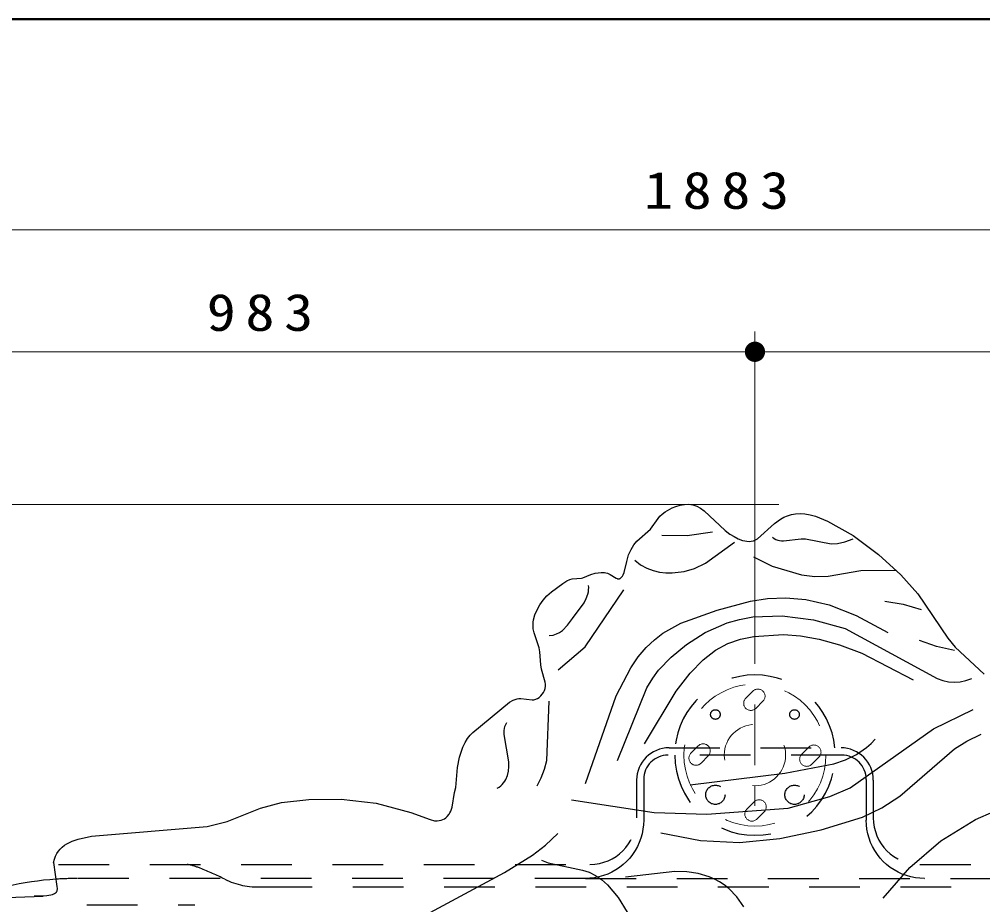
# Model space of a CAD drawing. Units: millimetres on the paper, scale 1:20. Extents: x -365 to 0, y -5 to 257.
# Drawn here: x -288.47 to -240.98, y 213.35 to 257 of the extents above; entities that cross this region are included whole.
import ezdxf

# ---------------------------------------------------------------- set-up
doc = ezdxf.new("R2010")
doc.units = ezdxf.units.MM
doc.linetypes.add('USER1', pattern=[4.5, 2.5, -2])
doc.linetypes.add('USER2', pattern=[6, 3, -1, 1, -1])
doc.layers.add('LY_1', color=7, linetype='Continuous', lineweight=25)
doc.layers.add('LY_2', color=7, linetype='Continuous', lineweight=13)
doc.styles.add('ＭＳ ゴシック', font='')
doc.styles.get('ＭＳ ゴシック').set_extended_font_data('MS Gothic')

# ---------------------------------------------------------------- blocks, each defined once
blk = doc.blocks.new('filled_dot')
at = {"color": 0, "linetype": 'Continuous', "lineweight": -2, "const_width": 1.25}
blk.add_lwpolyline([(-0.625, 0, 1), (0.625, 0, 1)], format="xyb", close=True, dxfattribs=at)

msp = doc.modelspace()

# ---------------------------------------------------------------- linework, layer by layer
at = {"layer": 'LY_1', "lineweight": 13}
for p, q in [((-301.368, 246.626), (-207.218, 246.626)), ((-252.208, 225.223), (-252.208, 241.607)), ((-301.368, 240.607), (-252.208, 240.607)), ((-252.208, 240.607), (-221.768, 240.607)), ((-251.027, 233.073), (-310.5, 233.073))]:
    msp.add_line(p, q, dxfattribs=at)
at = {"layer": 'LY_1'}
for p, q in [((-256.776, 232.602), (-256.637, 232.709)), ((-256.637, 232.709), (-256.294, 232.906)), ((-256.294, 232.906), (-256.1, 232.985)), ((-256.1, 232.985), (-255.897, 233.045)), ((-255.897, 233.045), (-255.688, 233.081)), ((-255.688, 233.081), (-255.48, 233.087)), ((-255.48, 233.087), (-255.376, 233.077)), ((-255.376, 233.077), (-255.275, 233.058)), ((-255.275, 233.058), (-255.077, 232.992)), ((-255.077, 232.992), (-254.889, 232.894)), ((-254.889, 232.894), (-254.708, 232.77)), ((-254.708, 232.77), (-253.679, 231.796)), ((-257.36, 231.866), (-256.984, 232.388)), ((-256.984, 232.388), (-256.89, 232.495)), ((-256.89, 232.495), (-256.776, 232.602)), ((-251.248, 232.142), (-250.949, 232.358)), ((-250.949, 232.358), (-250.783, 232.45)), ((-250.783, 232.45), (-250.605, 232.527)), ((-250.605, 232.527), (-250.413, 232.586)), ((-250.413, 232.586), (-250.207, 232.623)), ((-250.207, 232.623), (-249.985, 232.634)), ((-249.985, 232.634), (-249.746, 232.618)), ((-249.746, 232.618), (-249.489, 232.571)), ((-249.489, 232.571), (-249.216, 232.495)), ((-249.216, 232.495), (-248.632, 232.264)), ((-248.632, 232.264), (-247.375, 231.55)), ((-258.026, 231.272), (-257.36, 231.866)), ((-253.679, 231.796), (-253.45, 231.622)), ((-252.075, 231.392), (-251.248, 232.142)), ((-253.45, 231.622), (-253.236, 231.492)), ((-253.236, 231.492), (-253.028, 231.391)), ((-253.028, 231.391), (-252.818, 231.311)), ((-252.818, 231.311), (-252.712, 231.281)), ((-252.712, 231.281), (-252.606, 231.262)), ((-252.393, 231.262), (-252.287, 231.286)), ((-252.287, 231.286), (-252.181, 231.329)), ((-252.181, 231.329), (-252.075, 231.392)), ((-251.345, 231.463), (-251.262, 231.4)), ((-251.262, 231.4), (-251.176, 231.353)), ((-251.176, 231.353), (-251.086, 231.32)), ((-251.086, 231.32), (-250.993, 231.298)), ((-250.993, 231.298), (-250.896, 231.287)), ((-250.896, 231.287), (-250.797, 231.285)), ((-250.797, 231.285), (-249.937, 231.385)), ((-249.937, 231.385), (-249.712, 231.381)), ((-249.712, 231.381), (-248.458, 231.141)), ((-247.775, 231.232), (-247.369, 231.382)), ((-247.375, 231.55), (-246.121, 230.62)), ((-258.433, 230.593), (-258.312, 230.865)), ((-258.312, 230.865), (-258.174, 231.089)), ((-258.174, 231.089), (-258.026, 231.272)), ((-254.652, 230.191), (-253.215, 231.221)), ((-252.606, 231.262), (-252.499, 231.255)), ((-252.499, 231.255), (-252.393, 231.262)), ((-248.458, 231.141), (-248.136, 231.157)), ((-248.136, 231.157), (-247.775, 231.232)), ((-258.53, 230.263), (-258.433, 230.593)), ((-258.126, 230.331), (-257.843, 230.109)), ((-252.28, 230.493), (-251.354, 230.041)), ((-246.121, 230.62), (-245.017, 229.617)), ((-258.657, 229.732), (-258.53, 230.263)), ((-257.843, 230.109), (-257.543, 229.942)), ((-257.543, 229.942), (-257.233, 229.824)), ((-255.703, 229.779), (-255.18, 229.93)), ((-255.18, 229.93), (-254.652, 230.191)), ((-251.354, 230.041), (-249.908, 229.616)), ((-261.484, 229.311), (-261.333, 229.383)), ((-261.333, 229.383), (-261.21, 229.418)), ((-261.21, 229.418), (-260.762, 229.453)), ((-260.762, 229.453), (-260.691, 229.47)), ((-260.691, 229.47), (-260.303, 229.631)), ((-260.303, 229.631), (-260.076, 229.694)), ((-260.076, 229.694), (-259.936, 229.717)), ((-259.936, 229.717), (-259.786, 229.728)), ((-259.786, 229.728), (-259.631, 229.719)), ((-259.631, 229.719), (-259.555, 229.705)), ((-259.555, 229.706), (-259.481, 229.685)), ((-259.481, 229.685), (-259.343, 229.622)), ((-259.343, 229.622), (-259.05, 229.445)), ((-259.05, 229.445), (-259.001, 229.425)), ((-259.001, 229.425), (-258.978, 229.419)), ((-258.978, 229.419), (-258.955, 229.415)), ((-258.955, 229.415), (-258.934, 229.414)), ((-258.934, 229.414), (-258.913, 229.415)), ((-258.913, 229.415), (-258.892, 229.418)), ((-258.892, 229.418), (-258.873, 229.424)), ((-258.873, 229.424), (-258.854, 229.433)), ((-258.854, 229.433), (-258.835, 229.443)), ((-258.835, 229.443), (-258.817, 229.456)), ((-258.817, 229.456), (-258.8, 229.471)), ((-258.8, 229.471), (-258.768, 229.508)), ((-258.768, 229.508), (-258.737, 229.552)), ((-258.737, 229.552), (-258.709, 229.605)), ((-258.709, 229.605), (-258.657, 229.732)), ((-257.233, 229.824), (-256.916, 229.749)), ((-256.916, 229.749), (-256.6, 229.713)), ((-256.6, 229.713), (-256.289, 229.709)), ((-256.289, 229.709), (-255.703, 229.779)), ((-249.908, 229.616), (-249.253, 229.522)), ((-249.253, 229.522), (-248.607, 229.539)), ((-248.607, 229.539), (-246.983, 229.822)), ((-246.983, 229.822), (-245.264, 229.846)), ((-245.017, 229.617), (-244.174, 228.666)), ((-262.244, 228.769), (-261.671, 229.188)), ((-261.671, 229.188), (-261.484, 229.311)), ((-260.402, 228.981), (-260.412, 229.09)), ((-260.405, 228.873), (-260.402, 228.981)), ((-262.647, 228.361), (-262.461, 228.571)), ((-262.461, 228.571), (-262.244, 228.769)), ((-260.631, 228.23), (-260.523, 228.441)), ((-260.58, 226.061), (-258.672, 228.875)), ((-260.523, 228.441), (-260.444, 228.656)), ((-260.444, 228.656), (-260.419, 228.764)), ((-260.419, 228.764), (-260.405, 228.873)), ((-252.423, 228.304), (-251.587, 228.438)), ((-251.587, 228.438), (-250.691, 228.479)), ((-250.691, 228.479), (-249.696, 228.394)), ((-244.174, 228.666), (-242.702, 226.484)), ((-262.95, 227.882), (-262.811, 228.129)), ((-262.811, 228.129), (-262.647, 228.361)), ((-261.194, 227.454), (-260.631, 228.23)), ((-254.073, 227.862), (-252.423, 228.304)), ((-249.696, 228.394), (-248.556, 228.125)), ((-248.556, 228.125), (-247.224, 227.607)), ((-263.123, 227.389), (-263.056, 227.632)), ((-263.056, 227.632), (-262.95, 227.882)), ((-255.855, 227.235), (-254.073, 227.862)), ((-252.969, 227.415), (-252.31, 227.535)), ((-252.31, 227.535), (-250.862, 227.583)), ((-250.862, 227.583), (-249.314, 227.386)), ((-247.224, 227.607), (-245.654, 226.772)), ((-263.148, 227.164), (-263.141, 227.274)), ((-263.135, 226.954), (-263.148, 227.164)), ((-263.141, 227.274), (-263.123, 227.389)), ((-261.7, 226.873), (-261.45, 227.132)), ((-261.45, 227.132), (-261.194, 227.454)), ((-256.741, 226.735), (-255.855, 227.235)), ((-254.67, 226.762), (-253.581, 227.241)), ((-253.581, 227.241), (-252.969, 227.415)), ((-249.314, 227.386), (-247.761, 226.958)), ((-263.096, 226.755), (-263.135, 226.954)), ((-262.844, 226.006), (-263.096, 226.755)), ((-262.347, 226.618), (-262.154, 226.643)), ((-262.154, 226.643), (-261.985, 226.695)), ((-261.985, 226.695), (-261.835, 226.773)), ((-261.835, 226.773), (-261.7, 226.873)), ((-257.167, 226.41), (-256.741, 226.735)), ((-255.586, 226.174), (-254.67, 226.762)), ((-252.921, 226.434), (-252.266, 226.565)), ((-252.266, 226.565), (-250.795, 226.664)), ((-250.795, 226.664), (-249.958, 226.603)), ((-249.958, 226.603), (-249.042, 226.442)), ((-247.761, 226.958), (-243.23, 224.496)), ((-261.901, 224.919), (-260.58, 226.061)), ((-257.574, 226.024), (-257.167, 226.41)), ((-256.34, 225.552), (-255.586, 226.174)), ((-254.15, 225.898), (-253.542, 226.223)), ((-253.542, 226.223), (-252.921, 226.434)), ((-249.042, 226.442), (-248.038, 226.163)), ((-248.038, 226.163), (-246.937, 225.747)), ((-242.702, 226.484), (-242.334, 226.051)), ((-262.804, 225.81), (-262.844, 226.006)), ((-262.767, 225.179), (-262.804, 225.81)), ((-257.961, 225.568), (-257.574, 226.024)), ((-254.763, 225.422), (-254.15, 225.898)), ((-246.937, 225.747), (-244.407, 224.426)), ((-242.334, 226.051), (-240.906, 224.705)), ((-262.735, 224.963), (-262.767, 225.179)), ((-258.332, 225.03), (-257.961, 225.568)), ((-256.958, 224.911), (-256.34, 225.552)), ((-255.401, 224.757), (-254.763, 225.422)), ((-262.546, 224.325), (-262.735, 224.963)), ((-259.049, 223.653), (-258.332, 225.03)), ((-257.243, 224.52), (-256.958, 224.911)), ((-256.084, 223.868), (-255.401, 224.757)), ((-262.534, 224.22), (-262.546, 224.325)), ((-262.536, 224.115), (-262.534, 224.22)), ((-257.532, 224.035), (-257.243, 224.52)), ((-243.23, 224.496), (-242.948, 224.403)), ((-242.948, 224.403), (-242.666, 224.342)), ((-242.666, 224.342), (-242.384, 224.318)), ((-242.384, 224.318), (-242.1, 224.335)), ((-242.1, 224.335), (-241.813, 224.397)), ((-241.813, 224.397), (-241.523, 224.507)), ((-262.766, 223.638), (-262.697, 223.719)), ((-262.697, 223.719), (-262.637, 223.81)), ((-262.637, 223.81), (-262.589, 223.908)), ((-262.589, 223.908), (-262.554, 224.01)), ((-262.554, 224.01), (-262.536, 224.115)), ((-258.984, 220.463), (-257.532, 224.035)), ((-257.659, 221.272), (-256.084, 223.868)), ((-266.106, 221.834), (-264.306, 223.326)), ((-264.306, 223.326), (-264.118, 223.43)), ((-264.118, 223.43), (-264.025, 223.467)), ((-264.025, 223.467), (-263.932, 223.494)), ((-263.932, 223.494), (-263.839, 223.511)), ((-263.839, 223.511), (-263.747, 223.517)), ((-263.747, 223.517), (-263.192, 223.448)), ((-263.192, 223.448), (-263.102, 223.454)), ((-263.102, 223.454), (-263.057, 223.462)), ((-263.057, 223.462), (-263.013, 223.475)), ((-263.013, 223.475), (-262.969, 223.492)), ((-262.969, 223.492), (-262.926, 223.513)), ((-262.926, 223.513), (-262.843, 223.569)), ((-262.843, 223.569), (-262.766, 223.638)), ((-262.466, 220.462), (-262.347, 223.375)), ((-260.561, 219.331), (-259.049, 223.653)), ((-243.4, 222.026), (-241.445, 222.971)), ((-264.492, 222.231), (-264.441, 222.323)), ((-266.245, 221.699), (-266.106, 221.834)), ((-264.576, 221.737), (-264.572, 221.941)), ((-264.572, 221.941), (-264.556, 222.04)), ((-264.556, 222.04), (-264.53, 222.137)), ((-264.53, 222.137), (-264.492, 222.231)), ((-247.518, 219.115), (-243.4, 222.026)), ((-266.599, 221.12), (-266.494, 221.341)), ((-266.494, 221.341), (-266.376, 221.536)), ((-266.376, 221.536), (-266.245, 221.699)), ((-264.34, 220.39), (-264.576, 221.737)), ((-246.486, 221.294), (-246.278, 221.515)), ((-242.378, 221.027), (-241.763, 221.406)), ((-241.763, 221.406), (-241.055, 221.757)), ((-266.766, 220.628), (-266.599, 221.12)), ((-247.203, 220.756), (-246.711, 221.095)), ((-246.711, 221.095), (-246.486, 221.294)), ((-245.063, 218.702), (-242.378, 221.027)), ((-266.875, 220.119), (-266.766, 220.628)), ((-264.34, 220.157), (-264.34, 220.39)), ((-262.58, 220.027), (-262.466, 220.462)), ((-248.313, 220.293), (-247.741, 220.491)), ((-247.741, 220.491), (-247.203, 220.756)), ((-266.96, 219.12), (-266.875, 220.119)), ((-264.413, 219.718), (-264.363, 219.931)), ((-264.363, 219.931), (-264.34, 220.157)), ((-262.741, 219.606), (-262.58, 220.027)), ((-250.74, 219.838), (-248.313, 220.293)), ((-264.597, 219.348), (-264.54, 219.432)), ((-264.54, 219.431), (-264.49, 219.522)), ((-264.49, 219.522), (-264.413, 219.718)), ((-262.943, 219.203), (-262.741, 219.606)), ((-255.398, 219.25), (-250.74, 219.838)), ((-267.01, 218.877), (-266.96, 219.12)), ((-264.908, 219.088), (-264.818, 219.14)), ((-264.818, 219.14), (-264.736, 219.202)), ((-264.736, 219.202), (-264.663, 219.271)), ((-264.663, 219.271), (-264.597, 219.348)), ((-248.521, 218.675), (-247.518, 219.115)), ((-275.55, 218.378), (-274.199, 218.541)), ((-274.199, 218.541), (-272.603, 218.545)), ((-272.603, 218.545), (-270.885, 218.346)), ((-267.14, 218.158), (-267.01, 218.877)), ((-261.245, 218.522), (-257.182, 217.887)), ((-250.578, 218.104), (-248.521, 218.675)), ((-245.951, 218.122), (-245.063, 218.702)), ((-278.227, 217.454), (-276.579, 218.103)), ((-276.579, 218.103), (-275.55, 218.378)), ((-270.885, 218.346), (-269.174, 217.9)), ((-267.205, 217.961), (-267.14, 218.158)), ((-254.586, 217.808), (-250.578, 218.104)), ((-246.912, 217.671), (-245.951, 218.122)), ((-269.174, 217.9), (-268.214, 217.543)), ((-268.214, 217.543), (-268.001, 217.49)), ((-267.768, 217.491), (-267.674, 217.513)), ((-267.674, 217.513), (-267.59, 217.546)), ((-267.59, 217.546), (-267.514, 217.588)), ((-267.514, 217.588), (-267.446, 217.638)), ((-267.446, 217.638), (-267.386, 217.693)), ((-267.386, 217.693), (-267.287, 217.814)), ((-267.287, 217.813), (-267.243, 217.884)), ((-267.243, 217.884), (-267.205, 217.961)), ((-257.182, 217.887), (-254.586, 217.808)), ((-248.945, 217.035), (-246.912, 217.671)), ((-284.917, 216.725), (-279.202, 217.206)), ((-279.202, 217.206), (-278.227, 217.454)), ((-268.001, 217.49), (-267.931, 217.482)), ((-267.931, 217.482), (-267.872, 217.481)), ((-267.872, 217.481), (-267.768, 217.491)), ((-250.979, 216.607), (-248.945, 217.035)), ((-285.859, 216.481), (-285.567, 216.582)), ((-285.567, 216.582), (-284.917, 216.725)), ((-262.529, 216.287), (-261.93, 216.859)), ((-256.839, 216.886), (-254.893, 216.506)), ((-252.962, 216.411), (-250.979, 216.607)), ((-286.542, 215.985), (-286.453, 216.092)), ((-286.453, 216.092), (-286.353, 216.189)), ((-286.353, 216.189), (-286.243, 216.275)), ((-286.243, 216.275), (-286.123, 216.353)), ((-286.123, 216.353), (-285.859, 216.481)), ((-263.173, 215.787), (-262.529, 216.287)), ((-254.893, 216.506), (-252.962, 216.411)), ((-286.738, 215.587), (-286.685, 215.733)), ((-286.685, 215.733), (-286.62, 215.865)), ((-286.62, 215.865), (-286.542, 215.985)), ((-264.56, 214.938), (-263.173, 215.787)), ((-286.777, 215.427), (-286.738, 215.587)), ((-286.777, 215.427), (-286.614, 214.239)), ((-262.737, 215.543), (-262.399, 215.418)), ((-262.399, 215.418), (-260.708, 215.057)), ((-270.307, 211.843), (-264.56, 214.938)), ((-260.708, 215.057), (-260.385, 214.946)), ((-260.385, 214.946), (-260.071, 214.792)), ((-260.071, 214.792), (-259.77, 214.586)), ((-256.164, 214.992), (-258.588, 214.706)), ((-255.571, 214.968), (-256.164, 214.992)), ((-254.999, 214.882), (-255.571, 214.968)), ((-254.459, 214.724), (-254.999, 214.882)), ((-254.202, 214.614), (-254.459, 214.724)), ((-286.614, 214.239), (-286.607, 214.141)), ((-259.77, 214.586), (-259.482, 214.33)), ((-259.482, 214.33), (-258.956, 213.704)), ((-253.957, 214.481), (-254.202, 214.614)), ((-253.724, 214.325), (-253.957, 214.481)), ((-253.503, 214.146), (-253.724, 214.325)), ((-291.53, 213.603), (-287.285, 213.772)), ((-287.119, 213.785), (-287.728, 213.773)), ((-286.921, 213.816), (-287.119, 213.785)), ((-286.845, 213.838), (-286.921, 213.816)), ((-286.781, 213.862), (-286.845, 213.838)), ((-286.73, 213.89), (-286.781, 213.862)), ((-286.689, 213.92), (-286.73, 213.89)), ((-286.673, 213.936), (-286.689, 213.92)), ((-286.659, 213.953), (-286.673, 213.936)), ((-286.647, 213.97), (-286.659, 213.953)), ((-286.636, 213.988), (-286.647, 213.97)), ((-286.621, 214.024), (-286.636, 213.988)), ((-286.612, 214.062), (-286.621, 214.024)), ((-286.608, 214.101), (-286.612, 214.062)), ((-286.607, 214.141), (-286.608, 214.101)), ((-253.1, 213.729), (-253.503, 214.146)), ((-252.752, 213.243), (-253.1, 213.729)), ((-258.956, 213.704), (-258.506, 212.973))]:
    msp.add_line(p, q, dxfattribs=at)
at = {"layer": 'LY_1', "linetype": 'USER1', "lineweight": 13}
for p, q in [((-252.307, 223.877), (-252.66, 223.523)), ((-251.812, 223.382), (-252.165, 223.028)), ((-255.361, 220.822), (-255.008, 221.175)), ((-249.549, 221.119), (-249.903, 220.765)), ((-254.867, 220.327), (-254.513, 220.68)), ((-249.054, 220.624), (-249.408, 220.27)), ((-252.604, 218.064), (-252.25, 218.418)), ((-252.109, 217.569), (-251.755, 217.923))]:
    msp.add_line(p, q, dxfattribs=at)
at = {"layer": 'LY_1', "linetype": 'USER2', "lineweight": 13}
msp.add_line((-252.208, 223.223), (-252.208, 218.223), dxfattribs=at)
at = {"layer": 'LY_1', "linetype": 'USER1'}
for p, q in [((-256.442, 221.083), (-247.973, 221.083)), ((-247.926, 220.723), (-256.49, 220.723)), ((-258.042, 219.483), (-258.042, 217.633)), ((-257.692, 219.521), (-257.692, 217.513)), ((-246.723, 219.521), (-246.723, 217.513)), ((-246.373, 219.483), (-246.373, 217.633)), ((-286.532, 215.333), (-261.025, 215.333)), ((-244.073, 215.333), (-229.903, 215.333)), ((-260.566, 214.64), (-285.593, 214.64)), ((-276.531, 214.233), (-235.636, 214.233)), ((-260.566, 214.64), (-234.485, 214.64)), ((-260.566, 214.64), (-260.55, 214.624)), ((-243.866, 214.624), (-243.85, 214.64)), ((-285.135, 213.346), (-279.824, 213.346))]:
    msp.add_line(p, q, dxfattribs=at)
at = {"layer": 'LY_1'}
for points in [[(-254.307, 231.706), (-255.549, 231.535), (-256.801, 231.544)], [(-245.81, 228.309), (-244.9, 228.171), (-244.017, 227.904)], [(-242.38, 225.882), (-243.252, 226.07), (-244.095, 226.368)], [(-245.896, 213.671), (-244.566, 215.188), (-243.038, 216.489), (-241.345, 217.548), (-239.522, 218.342), (-237.608, 218.854), (-235.643, 219.075)]]:
    msp.add_lwpolyline(points, dxfattribs=at)
at = {"layer": 'LY_1', "linetype": 'USER1'}
for points in [[(-257.692, 217.513), (-257.701, 217.288), (-257.728, 217.064), (-257.772, 216.842), (-257.833, 216.625), (-257.911, 216.414), (-258.005, 216.209), (-258.116, 216.012), (-258.241, 215.824), (-258.381, 215.647), (-258.534, 215.481), (-258.699, 215.328), (-258.877, 215.189), (-259.064, 215.063), (-259.261, 214.953), (-259.466, 214.859), (-259.678, 214.78), (-259.895, 214.719), (-260.116, 214.675), (-260.34, 214.649), (-260.566, 214.64)], [(-243.85, 214.64), (-244.075, 214.649), (-244.3, 214.675), (-244.521, 214.719), (-244.738, 214.78), (-244.95, 214.859), (-245.155, 214.953), (-245.351, 215.063), (-245.539, 215.189), (-245.716, 215.328), (-245.882, 215.481), (-246.035, 215.647), (-246.175, 215.824), (-246.3, 216.012), (-246.41, 216.209), (-246.505, 216.414), (-246.583, 216.625), (-246.644, 216.842), (-246.688, 217.064), (-246.715, 217.288), (-246.723, 217.513)]]:
    msp.add_lwpolyline(points, dxfattribs=at)
at = {"layer": 'LY_1', "linetype": 'USER1', "lineweight": 13}
for radius in [3.5, 1.512]:
    msp.add_circle((-252.208, 220.723), radius, dxfattribs=at)
at = {"layer": 'LY_1', "linetype": 'USER1'}
for centre, radius in [((-254.158, 222.723), 0.237), ((-250.258, 222.723), 0.237), ((-254.158, 218.766), 0.475), ((-250.258, 218.766), 0.475)]:
    msp.add_circle(centre, radius, dxfattribs=at)
for centre, radius, start, end in [((-252.208, 220.723), 3.954, 5.2289, 174.7711), ((-256.442, 219.483), 1.6, 90, 180), ((-247.973, 219.483), 1.6, 360, 90), ((-256.49, 219.521), 1.202, 90, 180), ((-252.208, 220.723), 3.954, 180, 0), ((-247.926, 219.521), 1.202, 360, 90), ((-260.342, 217.633), 2.3, 270, 0), ((-244.073, 217.633), 2.3, 180, 270), ((-280.903, 211.703), 3.7, 68.6382, 78.9182), ((-284.771, 201.813), 14.319, 63.3051, 68.6382), ((-285.593, 198.833), 15.806, 90, 93.8846), ((-276.743, 217.779), 3.552, 243.3051, 273.411)]:
    msp.add_arc(centre, radius, start, end, dxfattribs=at)
at = {"layer": 'LY_1', "linetype": 'USER1', "lineweight": 13}
for centre, start, end in [((-252.059, 223.629), 315, 135), ((-252.413, 223.276), 135, 315), ((-254.76, 220.928), 315, 135), ((-249.302, 220.871), 315, 135), ((-255.114, 220.574), 135, 315), ((-249.655, 220.518), 135, 315), ((-252.003, 218.17), 315, 135), ((-252.356, 217.817), 135, 315)]:
    msp.add_arc(centre, 0.35, start, end, dxfattribs=at)
at = {"layer": 'LY_1'}
msp.add_arc((-285.593, 198.833), 15.806, 93.8846, 111.5244, dxfattribs=at)
at = {"layer": 'LY_2', "lineweight": 50}
msp.add_line((0, 257), (-365, 257), dxfattribs=at)

# ---------------------------------------------------------------- block references
at = {"layer": 'LY_1', "lineweight": 13, "xscale": 0.4, "yscale": 0.4}
msp.add_blockref('filled_dot', (-252.208, 240.607), dxfattribs=at)
at = {"layer": 'LY_1', "lineweight": 13, "xscale": 0.4, "yscale": 0.4, "rotation": 180}
msp.add_blockref('filled_dot', (-252.208, 240.607), dxfattribs=at)

# ---------------------------------------------------------------- texts
at = {"layer": 'LY_1', "char_height": 1.833, "attachment_point": 8, "style": 'ＭＳ ゴシック'}
for s, insert in [('\\T1.33;\\W1.15;1883', (-253.866, 247.626)), ('\\T1.33;\\W1.15;983', (-276.371, 241.607))]:
    msp.add_mtext(s, dxfattribs=dict(at, insert=insert))

doc.saveas('drawing.dxf')
